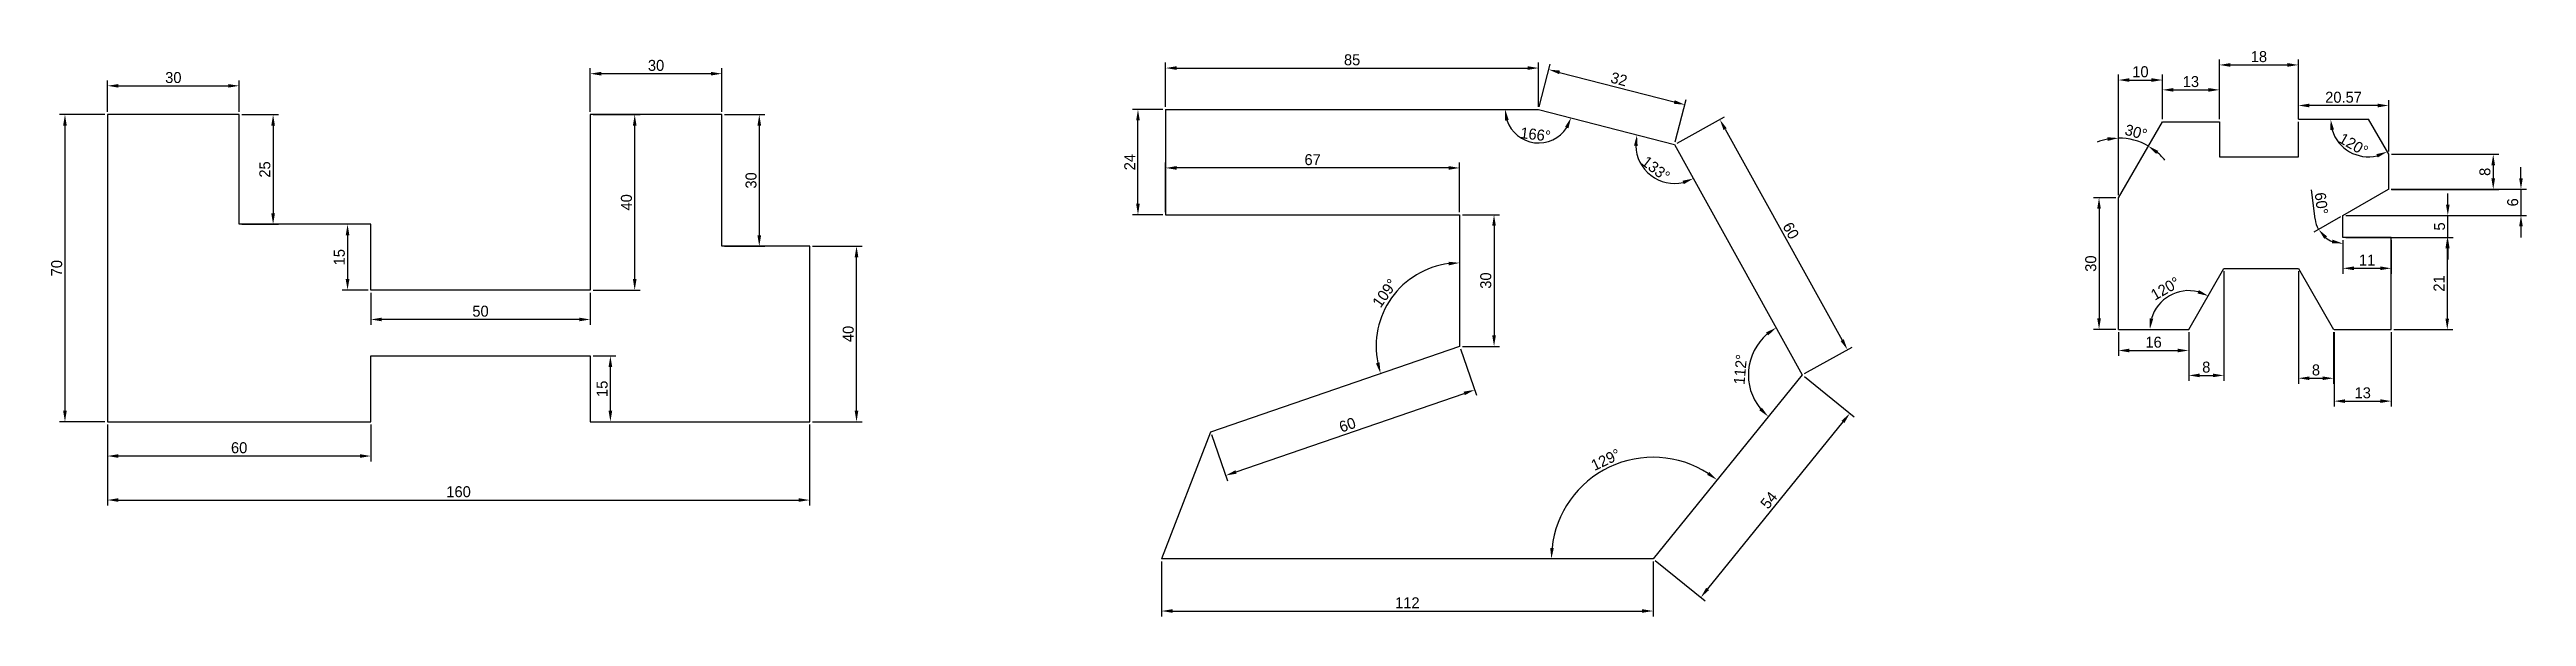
# Model space of a CAD drawing. Header units: millimetres. Extents: x -875 to -311, y 550 to 679.
import ezdxf

# ---------------------------------------------------------------- set-up
doc = ezdxf.new("R2010")
doc.units = ezdxf.units.MM
doc.dimstyles.new('ISO-25', dxfattribs={"dimtxt": 2.5, "dimasz": 2.5, "dimexe": 1.25, "dimexo": 0.625, "dimtad": 1, "dimdsep": 46, "dimtxsty": 'Standard', "dimcen": 2.5, "dimadec": 0, "dimazin": 0, "dimtfac": 1, "dimtmove": 0, "dimatfit": 3, "dimfxl": 1, "dimarcsym": 0})

# ---------------------------------------------------------------- blocks, each defined once
blk = doc.blocks.new('*D1')
at = {"color": 0, "lineweight": -2}
for p, q in [((-404.57, 645.11), (-409.62, 645.11)), ((-408.37, 642.61), (-408.37, 617.61)), ((-404.57, 615.11), (-409.62, 615.11))]:
    blk.add_line(p, q, dxfattribs=at)
at = {"color": 0}
for points in [[(-408.79, 642.61), (-407.96, 642.61), (-408.37, 645.11)], [(-408.79, 617.61), (-407.96, 617.61), (-408.37, 615.11)]]:
    blk.add_solid(points, dxfattribs=at)
at = {"layer": 'Defpoints', "color": 0}
for p in [(-403.94, 645.11), (-408.37, 615.11), (-403.94, 615.11)]:
    blk.add_point(p, dxfattribs=at)
at = {"color": 0, "insert": (-410.25, 630.11), "char_height": 2.5, "attachment_point": 5, "rotation": 90}
blk.add_mtext('30', dxfattribs=at)
blk = doc.blocks.new('*D2')
at = {"color": 0, "lineweight": -2}
for p, q in [((-403.94, 614.49), (-403.94, 609.05)), ((-401.44, 610.3), (-390.44, 610.3)), ((-387.94, 614.49), (-387.94, 609.05))]:
    blk.add_line(p, q, dxfattribs=at)
at = {"color": 0}
for points in [[(-401.44, 610.72), (-401.44, 609.88), (-403.94, 610.3)], [(-390.44, 610.72), (-390.44, 609.88), (-387.94, 610.3)]]:
    blk.add_solid(points, dxfattribs=at)
at = {"layer": 'Defpoints', "color": 0}
for p in [(-403.94, 615.11), (-387.94, 615.11), (-387.94, 610.3)]:
    blk.add_point(p, dxfattribs=at)
at = {"color": 0, "insert": (-395.94, 612.18), "char_height": 2.5, "attachment_point": 5}
blk.add_mtext('16', dxfattribs=at)
blk = doc.blocks.new('*D3')
at = {"color": 0, "lineweight": -2}
blk.add_arc((-387.94, 615.11), 8.84, 75.8279, 163.7498, dxfattribs=at)
at = {"color": 0}
for points in [[(-385.62, 624.08), (-385.94, 623.3), (-383.46, 622.74)], [(-396.02, 617.53), (-396.85, 617.65), (-396.79, 615.11)]]:
    blk.add_solid(points, dxfattribs=at)
at = {"layer": 'Defpoints', "color": 0}
for p in [(-379.84, 628.91), (-389.44, 623.83), (-403.94, 615.11), (-387.94, 615.11), (-387.94, 615.11)]:
    blk.add_point(p, dxfattribs=at)
at = {"color": 0, "insert": (-393.27, 624.42), "char_height": 2.5, "attachment_point": 5, "rotation": 29.7888}
blk.add_mtext('120°', dxfattribs=at)
blk = doc.blocks.new('*D4')
at = {"color": 0, "lineweight": -2}
for p, q in [((-341.17, 636.08), (-327.77, 636.08)), ((-329.02, 633.58), (-329.02, 617.58)), ((-341.17, 615.08), (-327.77, 615.08))]:
    blk.add_line(p, q, dxfattribs=at)
at = {"color": 0}
for points in [[(-329.44, 633.58), (-328.61, 633.58), (-329.02, 636.08)], [(-329.44, 617.58), (-328.61, 617.58), (-329.02, 615.08)]]:
    blk.add_solid(points, dxfattribs=at)
at = {"layer": 'Defpoints', "color": 0}
for p in [(-341.79, 636.08), (-341.79, 615.08), (-329.02, 615.08)]:
    blk.add_point(p, dxfattribs=at)
at = {"color": 0, "insert": (-330.9, 625.58), "char_height": 2.5, "attachment_point": 5, "rotation": 90}
blk.add_mtext('21', dxfattribs=at)
blk = doc.blocks.new('*D5')
at = {"color": 0, "lineweight": -2}
for p, q in [((-328.9, 643.58), (-328.9, 646.08)), ((-352.17, 641.08), (-327.65, 641.08)), ((-328.9, 636.08), (-328.9, 641.08)), ((-352.17, 636.08), (-327.65, 636.08)), ((-328.9, 633.58), (-328.9, 631.08))]:
    blk.add_line(p, q, dxfattribs=at)
at = {"color": 0}
for points in [[(-329.32, 643.58), (-328.49, 643.58), (-328.9, 641.08)], [(-329.32, 633.58), (-328.49, 633.58), (-328.9, 636.08)]]:
    blk.add_solid(points, dxfattribs=at)
at = {"layer": 'Defpoints', "color": 0}
for p in [(-352.79, 641.08), (-328.9, 641.08), (-352.79, 636.08)]:
    blk.add_point(p, dxfattribs=at)
at = {"color": 0, "insert": (-330.78, 638.58), "char_height": 2.5, "attachment_point": 5, "rotation": 90}
blk.add_mtext('5', dxfattribs=at)
blk = doc.blocks.new('*D6')
at = {"color": 0, "lineweight": -2}
for p, q in [((-341.75, 655.03), (-317.3, 655.03)), ((-318.55, 652.53), (-318.55, 649.53)), ((-341.75, 647.03), (-317.3, 647.03))]:
    blk.add_line(p, q, dxfattribs=at)
at = {"color": 0}
for points in [[(-318.97, 652.53), (-318.14, 652.53), (-318.55, 655.03)], [(-318.97, 649.53), (-318.14, 649.53), (-318.55, 647.03)]]:
    blk.add_solid(points, dxfattribs=at)
at = {"layer": 'Defpoints', "color": 0}
for p in [(-342.37, 655.03), (-342.37, 647.03), (-318.55, 647.03)]:
    blk.add_point(p, dxfattribs=at)
at = {"color": 0, "insert": (-320.43, 651.03), "char_height": 2.5, "attachment_point": 5, "rotation": 90}
blk.add_mtext('8', dxfattribs=at)
blk = doc.blocks.new('*D7')
at = {"color": 0, "lineweight": -2}
for p, q in [((-380.94, 663.06), (-380.94, 676.65)), ((-378.44, 675.4), (-365.44, 675.4)), ((-362.94, 663.06), (-362.94, 676.65))]:
    blk.add_line(p, q, dxfattribs=at)
at = {"color": 0}
for points in [[(-378.44, 675.82), (-378.44, 674.98), (-380.94, 675.4)], [(-365.44, 675.82), (-365.44, 674.98), (-362.94, 675.4)]]:
    blk.add_solid(points, dxfattribs=at)
at = {"layer": 'Defpoints', "color": 0}
for p in [(-362.94, 675.4), (-380.94, 662.44), (-362.94, 662.44)]:
    blk.add_point(p, dxfattribs=at)
at = {"color": 0, "insert": (-371.94, 677.28), "char_height": 2.5, "attachment_point": 5}
blk.add_mtext('18', dxfattribs=at)
blk = doc.blocks.new('*D8')
at = {"color": 0, "lineweight": -2}
for p, q in [((-393.94, 663.06), (-393.94, 670.97)), ((-391.44, 669.72), (-383.44, 669.72)), ((-380.94, 663.06), (-380.94, 670.97))]:
    blk.add_line(p, q, dxfattribs=at)
at = {"color": 0}
for points in [[(-391.44, 670.13), (-391.44, 669.3), (-393.94, 669.72)], [(-383.44, 670.13), (-383.44, 669.3), (-380.94, 669.72)]]:
    blk.add_solid(points, dxfattribs=at)
at = {"layer": 'Defpoints', "color": 0}
for p in [(-380.94, 669.72), (-393.94, 662.44), (-380.94, 662.44)]:
    blk.add_point(p, dxfattribs=at)
at = {"color": 0, "insert": (-387.44, 671.59), "char_height": 2.5, "attachment_point": 5}
blk.add_mtext('13', dxfattribs=at)
blk = doc.blocks.new('*D9')
at = {"color": 0, "lineweight": -2}
for p, q in [((-403.94, 645.74), (-403.94, 673.21)), ((-401.44, 671.96), (-396.44, 671.96)), ((-393.94, 663.06), (-393.94, 673.21))]:
    blk.add_line(p, q, dxfattribs=at)
at = {"color": 0}
for points in [[(-401.44, 672.38), (-401.44, 671.54), (-403.94, 671.96)], [(-396.44, 672.38), (-396.44, 671.54), (-393.94, 671.96)]]:
    blk.add_solid(points, dxfattribs=at)
at = {"layer": 'Defpoints', "color": 0}
for p in [(-393.94, 671.96), (-393.94, 662.44), (-403.94, 645.11)]:
    blk.add_point(p, dxfattribs=at)
at = {"color": 0, "insert": (-398.94, 673.84), "char_height": 2.5, "attachment_point": 5}
blk.add_mtext('10', dxfattribs=at)
blk = doc.blocks.new('*D10')
at = {"color": 0, "lineweight": -2}
blk.add_line((-403.94, 645.74), (-403.94, 659.98), dxfattribs=at)
for start, end in [(100.5385, 111.0771), (60, 90), (38.9229, 49.4615)]:
    blk.add_arc((-403.94, 645.11), 13.61, start, end, dxfattribs=at)
at = {"color": 0}
for points in [[(-406.47, 658.91), (-406.39, 658.08), (-403.94, 658.73)], [(-395.34, 655.12), (-394.86, 655.8), (-397.14, 656.9)]]:
    blk.add_solid(points, dxfattribs=at)
at = {"layer": 'Defpoints', "color": 0}
for p in [(-393.94, 662.44), (-399.29, 657.9), (-403.94, 645.11), (-403.94, 645.11), (-403.94, 615.11)]:
    blk.add_point(p, dxfattribs=at)
at = {"color": 0, "insert": (-399.94, 660.07), "char_height": 2.5, "attachment_point": 5, "rotation": 345}
blk.add_mtext('30°', dxfattribs=at)
blk = doc.blocks.new('*D11')
at = {"color": 0, "lineweight": -2}
for p, q in [((-359.15, 640.28), (-359.99, 646.89)), ((-353.34, 640.77), (-359.44, 637.28)), ((-352.79, 635.46), (-352.79, 633.42))]:
    blk.add_line(p, q, dxfattribs=at)
for start, end in [(187.2365, 209.734), (232.2316, 247.5025)]:
    blk.add_arc((-352.79, 641.08), 6.41, start, end, dxfattribs=at)
at = {"color": 0}
for points in [[(-357.03, 635.74), (-356.4, 636.29), (-358.36, 637.9)], [(-355.17, 635.57), (-355.33, 634.75), (-352.79, 634.67)]]:
    blk.add_solid(points, dxfattribs=at)
at = {"layer": 'Defpoints', "color": 0}
for p in [(-342.37, 647.03), (-352.79, 641.08), (-352.79, 641.08), (-355, 635.06), (-352.79, 636.08)]:
    blk.add_point(p, dxfattribs=at)
at = {"color": 0, "insert": (-357.71, 643.82), "char_height": 2.5, "attachment_point": 5, "rotation": 277.2365}
blk.add_mtext('60°', dxfattribs=at)
blk = doc.blocks.new('*D12')
at = {"color": 0, "lineweight": -2}
for p, q in [((-352.79, 635.46), (-352.79, 627.79)), ((-341.79, 635.46), (-341.79, 627.79)), ((-350.29, 629.04), (-344.29, 629.04))]:
    blk.add_line(p, q, dxfattribs=at)
at = {"color": 0}
for points in [[(-350.29, 629.46), (-350.29, 628.62), (-352.79, 629.04)], [(-344.29, 629.46), (-344.29, 628.62), (-341.79, 629.04)]]:
    blk.add_solid(points, dxfattribs=at)
at = {"layer": 'Defpoints', "color": 0}
for p in [(-352.79, 636.08), (-341.79, 636.08), (-341.79, 629.04)]:
    blk.add_point(p, dxfattribs=at)
at = {"color": 0, "insert": (-347.29, 630.92), "char_height": 2.5, "attachment_point": 5}
blk.add_mtext('11', dxfattribs=at)
blk = doc.blocks.new('*D13')
at = {"color": 0, "lineweight": -2}
for p, q in [((-379.94, 628.35), (-379.94, 603.37)), ((-387.94, 614.49), (-387.94, 603.37)), ((-385.44, 604.62), (-382.44, 604.62))]:
    blk.add_line(p, q, dxfattribs=at)
at = {"color": 0}
for points in [[(-385.44, 605.04), (-385.44, 604.21), (-387.94, 604.62)], [(-382.44, 605.04), (-382.44, 604.21), (-379.94, 604.62)]]:
    blk.add_solid(points, dxfattribs=at)
at = {"layer": 'Defpoints', "color": 0}
for p in [(-379.94, 628.97), (-387.94, 615.11), (-379.94, 604.62)]:
    blk.add_point(p, dxfattribs=at)
at = {"color": 0, "insert": (-383.94, 606.5), "char_height": 2.5, "attachment_point": 5}
blk.add_mtext('8', dxfattribs=at)
blk = doc.blocks.new('*D14')
at = {"color": 0, "lineweight": -2}
for p, q in [((-362.94, 628.35), (-362.94, 602.73)), ((-354.94, 614.49), (-354.94, 602.73)), ((-360.44, 603.98), (-357.44, 603.98))]:
    blk.add_line(p, q, dxfattribs=at)
at = {"color": 0}
for points in [[(-360.44, 604.39), (-360.44, 603.56), (-362.94, 603.98)], [(-357.44, 604.39), (-357.44, 603.56), (-354.94, 603.98)]]:
    blk.add_solid(points, dxfattribs=at)
at = {"layer": 'Defpoints', "color": 0}
for p in [(-362.94, 628.97), (-354.94, 615.11), (-354.94, 603.98)]:
    blk.add_point(p, dxfattribs=at)
at = {"color": 0, "insert": (-358.94, 605.85), "char_height": 2.5, "attachment_point": 5}
blk.add_mtext('8', dxfattribs=at)
blk = doc.blocks.new('*D15')
at = {"color": 0, "lineweight": -2}
for p, q in [((-354.79, 614.46), (-354.79, 597.51)), ((-341.79, 614.46), (-341.79, 597.51)), ((-352.29, 598.76), (-344.29, 598.76))]:
    blk.add_line(p, q, dxfattribs=at)
at = {"color": 0}
for points in [[(-352.29, 599.18), (-352.29, 598.34), (-354.79, 598.76)], [(-344.29, 599.18), (-344.29, 598.34), (-341.79, 598.76)]]:
    blk.add_solid(points, dxfattribs=at)
at = {"layer": 'Defpoints', "color": 0}
for p in [(-354.79, 615.08), (-341.79, 615.08), (-341.79, 598.76)]:
    blk.add_point(p, dxfattribs=at)
at = {"color": 0, "insert": (-348.29, 600.63), "char_height": 2.5, "attachment_point": 5}
blk.add_mtext('13', dxfattribs=at)
blk = doc.blocks.new('*D16')
at = {"color": 0, "lineweight": -2}
for p, q in [((-312.23, 649.58), (-312.23, 652.08)), ((-341.78, 647.08), (-310.98, 647.08)), ((-312.23, 647.08), (-312.23, 641.08)), ((-352.17, 641.08), (-310.98, 641.08)), ((-312.23, 638.58), (-312.23, 636.08))]:
    blk.add_line(p, q, dxfattribs=at)
at = {"color": 0}
for points in [[(-312.64, 649.58), (-311.81, 649.58), (-312.23, 647.08)], [(-312.64, 638.58), (-311.81, 638.58), (-312.23, 641.08)]]:
    blk.add_solid(points, dxfattribs=at)
at = {"layer": 'Defpoints', "color": 0}
for p in [(-342.4, 647.08), (-352.79, 641.08), (-312.23, 641.08)]:
    blk.add_point(p, dxfattribs=at)
at = {"color": 0, "insert": (-314.1, 644.08), "char_height": 2.5, "attachment_point": 5, "rotation": 90}
blk.add_mtext('6', dxfattribs=at)
blk = doc.blocks.new('*D17')
at = {"color": 0, "lineweight": -2}
for p, q in [((-362.94, 663.69), (-362.94, 667.4)), ((-344.87, 666.15), (-360.44, 666.15)), ((-342.37, 655.66), (-342.37, 667.4))]:
    blk.add_line(p, q, dxfattribs=at)
at = {"color": 0}
for points in [[(-360.44, 666.57), (-360.44, 665.73), (-362.94, 666.15)], [(-344.87, 666.57), (-344.87, 665.73), (-342.37, 666.15)]]:
    blk.add_solid(points, dxfattribs=at)
at = {"layer": 'Defpoints', "color": 0}
for p in [(-362.94, 666.15), (-362.94, 663.06), (-342.37, 655.03)]:
    blk.add_point(p, dxfattribs=at)
at = {"color": 0, "insert": (-352.66, 668.02), "char_height": 2.5, "attachment_point": 5}
blk.add_mtext('20.57', dxfattribs=at)
blk = doc.blocks.new('*D18')
at = {"color": 0, "lineweight": -2}
blk.add_arc((-347.01, 663.06), 8.6, 196.7091, 283.2909, dxfattribs=at)
at = {"color": 0}
for points in [[(-355.66, 660.53), (-354.84, 660.65), (-355.61, 663.06)], [(-345.18, 655.07), (-344.88, 654.3), (-342.71, 655.61)]]:
    blk.add_solid(points, dxfattribs=at)
at = {"layer": 'Defpoints', "color": 0}
for p in [(-362.94, 663.06), (-347.01, 663.06), (-347.01, 663.06), (-353.6, 657.53), (-342.37, 655.03)]:
    blk.add_point(p, dxfattribs=at)
at = {"color": 0, "insert": (-350.37, 657.23), "char_height": 2.5, "attachment_point": 5, "rotation": 330}
blk.add_mtext('120°', dxfattribs=at)
blk = doc.blocks.new('*D19')
at = {"color": 0, "lineweight": -2}
for p, q in [((-621.07, 665.87), (-621.07, 675.94)), ((-618.57, 674.69), (-538.57, 674.69)), ((-536.07, 665.87), (-536.07, 675.94))]:
    blk.add_line(p, q, dxfattribs=at)
at = {"color": 0}
for points in [[(-618.57, 675.11), (-618.57, 674.27), (-621.07, 674.69)], [(-538.57, 675.11), (-538.57, 674.27), (-536.07, 674.69)]]:
    blk.add_solid(points, dxfattribs=at)
at = {"layer": 'Defpoints', "color": 0}
for p in [(-536.07, 674.69), (-621.07, 665.24), (-536.07, 665.24)]:
    blk.add_point(p, dxfattribs=at)
at = {"color": 0, "insert": (-578.57, 676.56), "char_height": 2.5, "attachment_point": 5}
blk.add_mtext('85', dxfattribs=at)
blk = doc.blocks.new('*D20')
at = {"color": 0, "lineweight": -2}
for p, q in [((-621.7, 665.24), (-628.62, 665.24)), ((-627.37, 643.74), (-627.37, 662.74)), ((-621.7, 641.24), (-628.62, 641.24))]:
    blk.add_line(p, q, dxfattribs=at)
at = {"color": 0}
for points in [[(-627.79, 662.74), (-626.96, 662.74), (-627.37, 665.24)], [(-627.79, 643.74), (-626.96, 643.74), (-627.37, 641.24)]]:
    blk.add_solid(points, dxfattribs=at)
at = {"layer": 'Defpoints', "color": 0}
for p in [(-627.37, 665.24), (-621.07, 665.24), (-621.07, 641.24)]:
    blk.add_point(p, dxfattribs=at)
at = {"color": 0, "insert": (-629.25, 653.24), "char_height": 2.5, "attachment_point": 5, "rotation": 90}
blk.add_mtext('24', dxfattribs=at)
blk = doc.blocks.new('*D21')
at = {"color": 0, "lineweight": -2}
for p, q in [((-621.07, 641.87), (-621.07, 653.17)), ((-556.57, 651.92), (-618.57, 651.92)), ((-554.07, 641.87), (-554.07, 653.17))]:
    blk.add_line(p, q, dxfattribs=at)
at = {"color": 0}
for points in [[(-618.57, 652.34), (-618.57, 651.5), (-621.07, 651.92)], [(-556.57, 652.34), (-556.57, 651.5), (-554.07, 651.92)]]:
    blk.add_solid(points, dxfattribs=at)
at = {"layer": 'Defpoints', "color": 0}
for p in [(-621.07, 651.92), (-621.07, 641.24), (-554.07, 641.24)]:
    blk.add_point(p, dxfattribs=at)
at = {"color": 0, "insert": (-587.57, 653.79), "char_height": 2.5, "attachment_point": 5}
blk.add_mtext('67', dxfattribs=at)
blk = doc.blocks.new('*D22')
at = {"color": 0, "lineweight": -2}
for p, q in [((-553.45, 641.24), (-544.98, 641.24)), ((-546.23, 638.74), (-546.23, 613.74)), ((-553.45, 611.24), (-544.98, 611.24))]:
    blk.add_line(p, q, dxfattribs=at)
at = {"color": 0}
for points in [[(-546.65, 638.74), (-545.82, 638.74), (-546.23, 641.24)], [(-546.65, 613.74), (-545.82, 613.74), (-546.23, 611.24)]]:
    blk.add_solid(points, dxfattribs=at)
at = {"layer": 'Defpoints', "color": 0}
for p in [(-554.07, 641.24), (-554.07, 611.24), (-546.23, 611.24)]:
    blk.add_point(p, dxfattribs=at)
at = {"color": 0, "insert": (-548.11, 626.24), "char_height": 2.5, "attachment_point": 5, "rotation": 90}
blk.add_mtext('30', dxfattribs=at)
blk = doc.blocks.new('*D23')
at = {"color": 0, "lineweight": -2}
blk.add_arc((-536.07, 665.24), 7.62, 198.8738, 327.1262, dxfattribs=at)
at = {"color": 0}
for points in [[(-543.7, 662.71), (-542.88, 662.84), (-543.7, 665.24)], [(-530.05, 661.27), (-529.29, 660.94), (-528.68, 663.4)]]:
    blk.add_solid(points, dxfattribs=at)
at = {"layer": 'Defpoints', "color": 0}
for p in [(-621.07, 665.24), (-536.07, 665.24), (-536.07, 665.24), (-540.41, 658.97), (-505.02, 657.5)]:
    blk.add_point(p, dxfattribs=at)
at = {"color": 0, "insert": (-536.77, 659.54), "char_height": 2.5, "attachment_point": 5, "rotation": 353}
blk.add_mtext('166°', dxfattribs=at)
blk = doc.blocks.new('*D24')
at = {"color": 0, "lineweight": -2}
for p, q in [((-535.92, 665.85), (-533.41, 675.54)), ((-531.3, 673.71), (-505.16, 666.96)), ((-504.93, 657.84), (-502.43, 667.54))]:
    blk.add_line(p, q, dxfattribs=at)
at = {"color": 0}
for points in [[(-531.2, 674.11), (-531.41, 673.31), (-533.73, 674.33)], [(-505.06, 667.36), (-505.27, 666.55), (-502.74, 666.33)]]:
    blk.add_solid(points, dxfattribs=at)
at = {"layer": 'Defpoints', "color": 0}
for p in [(-502.74, 666.33), (-536.07, 665.24), (-505.09, 657.24)]:
    blk.add_point(p, dxfattribs=at)
at = {"color": 0, "insert": (-517.76, 672.15), "char_height": 2.5, "attachment_point": 5, "rotation": 345.5152}
blk.add_mtext('32', dxfattribs=at)
blk = doc.blocks.new('*D25')
at = {"color": 0, "lineweight": -2}
blk.add_arc((-505.09, 657.24), 8.85, 181.7598, 282.7554, dxfattribs=at)
at = {"color": 0}
for points in [[(-514.35, 657.01), (-513.52, 656.92), (-513.66, 659.45)], [(-503.29, 649), (-502.99, 648.22), (-500.8, 649.5)]]:
    blk.add_solid(points, dxfattribs=at)
at = {"layer": 'Defpoints', "color": 0}
for p in [(-536.07, 665.24), (-505.09, 657.24), (-505.09, 657.24), (-512.75, 652.81), (-476, 604.76)]:
    blk.add_point(p, dxfattribs=at)
at = {"color": 0, "insert": (-509.36, 651.72), "char_height": 2.5, "attachment_point": 5, "rotation": 322.2576}
blk.add_mtext('133°', dxfattribs=at)
blk = doc.blocks.new('*D26')
at = {"color": 0, "lineweight": -2}
blk.add_arc((-476, 604.76), 12.28, 130.6834, 219.3166, dxfattribs=at)
at = {"color": 0}
for points in [[(-484.25, 614.42), (-483.77, 613.73), (-481.96, 615.5)], [(-485.21, 597.28), (-485.8, 596.68), (-483.73, 595.22)]]:
    blk.add_solid(points, dxfattribs=at)
at = {"layer": 'Defpoints', "color": 0}
for p in [(-505.09, 657.24), (-487.25, 609.69), (-476, 604.76), (-476, 604.76), (-509.99, 562.8)]:
    blk.add_point(p, dxfattribs=at)
at = {"color": 0, "insert": (-490.11, 605.99), "char_height": 2.5, "attachment_point": 5, "rotation": 85}
blk.add_mtext('112°', dxfattribs=at)
blk = doc.blocks.new('*D27')
at = {"color": 0, "lineweight": -2}
blk.add_arc((-554.07, 611.24), 19.04, 97.5285, 191.4715, dxfattribs=at)
at = {"color": 0}
for points in [[(-556.6, 630.53), (-556.54, 629.7), (-554.07, 630.28)], [(-572.33, 607.57), (-573.14, 607.35), (-572.08, 605.04)]]:
    blk.add_solid(points, dxfattribs=at)
at = {"layer": 'Defpoints', "color": 0}
for p in [(-554.07, 641.24), (-565.36, 626.58), (-554.07, 611.24), (-554.07, 611.24), (-610.81, 591.71)]:
    blk.add_point(p, dxfattribs=at)
at = {"color": 0, "insert": (-571.1, 623.39), "char_height": 2.5, "attachment_point": 5, "rotation": 54.5}
blk.add_mtext('109°', dxfattribs=at)
blk = doc.blocks.new('*D28')
at = {"color": 0, "lineweight": -2}
blk.add_arc((-509.99, 562.8), 23.17, 57.1848, 173.8152, dxfattribs=at)
at = {"color": 0}
for points in [[(-497.18, 582.61), (-497.67, 581.93), (-495.4, 580.8)], [(-532.61, 565.27), (-533.44, 565.31), (-533.16, 562.8)]]:
    blk.add_solid(points, dxfattribs=at)
at = {"layer": 'Defpoints', "color": 0}
for p in [(-476, 604.76), (-511.6, 585.91), (-621.99, 562.8), (-509.99, 562.8), (-509.99, 562.8)]:
    blk.add_point(p, dxfattribs=at)
at = {"color": 0, "insert": (-520.77, 585.4), "char_height": 2.5, "attachment_point": 5, "rotation": 25.5}
blk.add_mtext('129°', dxfattribs=at)
blk = doc.blocks.new('*D29')
at = {"color": 0, "lineweight": -2}
for p, q in [((-621.99, 562.17), (-621.99, 549.66)), ((-509.99, 562.17), (-509.99, 549.66)), ((-619.49, 550.91), (-512.49, 550.91))]:
    blk.add_line(p, q, dxfattribs=at)
at = {"color": 0}
for points in [[(-619.49, 551.33), (-619.49, 550.5), (-621.99, 550.91)], [(-512.49, 551.33), (-512.49, 550.5), (-509.99, 550.91)]]:
    blk.add_solid(points, dxfattribs=at)
at = {"layer": 'Defpoints', "color": 0}
for p in [(-621.99, 562.8), (-509.99, 562.8), (-509.99, 550.91)]:
    blk.add_point(p, dxfattribs=at)
at = {"color": 0, "insert": (-565.99, 552.79), "char_height": 2.5, "attachment_point": 5}
blk.add_mtext('112', dxfattribs=at)
blk = doc.blocks.new('*D30')
at = {"color": 0, "lineweight": -2}
for p, q in [((-553.87, 610.65), (-550.25, 600.15)), ((-605.03, 582.61), (-553.03, 600.52)), ((-610.6, 591.12), (-606.99, 580.61))]:
    blk.add_line(p, q, dxfattribs=at)
at = {"color": 0}
for points in [[(-553.16, 600.91), (-552.89, 600.12), (-550.66, 601.33)], [(-605.16, 583), (-604.89, 582.22), (-607.39, 581.8)]]:
    blk.add_solid(points, dxfattribs=at)
at = {"layer": 'Defpoints', "color": 0}
for p in [(-554.07, 611.24), (-550.66, 601.33), (-610.81, 591.71)]:
    blk.add_point(p, dxfattribs=at)
at = {"color": 0, "insert": (-579.64, 593.34), "char_height": 2.5, "attachment_point": 5, "rotation": 19}
blk.add_mtext('60', dxfattribs=at)
blk = doc.blocks.new('*D31')
at = {"color": 0, "lineweight": -2}
for p, q in [((-504.54, 657.54), (-493.69, 663.56)), ((-493.57, 660.77), (-466.91, 612.66)), ((-475.46, 605.06), (-464.6, 611.08))]:
    blk.add_line(p, q, dxfattribs=at)
at = {"color": 0}
for points in [[(-493.21, 660.97), (-493.94, 660.56), (-494.78, 662.95)], [(-466.54, 612.86), (-467.27, 612.46), (-465.69, 610.48)]]:
    blk.add_solid(points, dxfattribs=at)
at = {"layer": 'Defpoints', "color": 0}
for p in [(-505.09, 657.24), (-465.69, 610.48), (-476, 604.76)]:
    blk.add_point(p, dxfattribs=at)
at = {"color": 0, "insert": (-478.6, 637.62), "char_height": 2.5, "attachment_point": 5, "rotation": 299}
blk.add_mtext('60', dxfattribs=at)
blk = doc.blocks.new('*D32')
at = {"color": 0, "lineweight": -2}
for p, q in [((-475.52, 604.37), (-464.18, 595.19)), ((-466.72, 594.03), (-497.56, 555.95)), ((-509.5, 562.4), (-498.16, 553.22))]:
    blk.add_line(p, q, dxfattribs=at)
at = {"color": 0}
for points in [[(-467.05, 594.29), (-466.4, 593.77), (-465.15, 595.97)], [(-497.88, 556.21), (-497.24, 555.69), (-499.13, 554.01)]]:
    blk.add_solid(points, dxfattribs=at)
at = {"layer": 'Defpoints', "color": 0}
for p in [(-476, 604.76), (-509.99, 562.8), (-499.13, 554.01)]:
    blk.add_point(p, dxfattribs=at)
at = {"color": 0, "insert": (-483.6, 576.17), "char_height": 2.5, "attachment_point": 5, "rotation": 51}
blk.add_mtext('54', dxfattribs=at)
blk = doc.blocks.new('*D33')
at = {"color": 0, "lineweight": -2}
for p, q in [((-831.55, 664.07), (-823.19, 664.07)), ((-824.44, 661.57), (-824.44, 641.57)), ((-831.55, 639.07), (-823.19, 639.07))]:
    blk.add_line(p, q, dxfattribs=at)
at = {"color": 0}
for points in [[(-824.86, 661.57), (-824.03, 661.57), (-824.44, 664.07)], [(-824.86, 641.57), (-824.03, 641.57), (-824.44, 639.07)]]:
    blk.add_solid(points, dxfattribs=at)
at = {"layer": 'Defpoints', "color": 0}
for p in [(-832.18, 664.07), (-832.18, 639.07), (-824.44, 639.07)]:
    blk.add_point(p, dxfattribs=at)
at = {"color": 0, "insert": (-826.32, 651.57), "char_height": 2.5, "attachment_point": 5, "rotation": 90}
blk.add_mtext('25', dxfattribs=at)
blk = doc.blocks.new('*D34')
at = {"color": 0, "lineweight": -2}
for p, q in [((-862.18, 664.69), (-862.18, 671.89)), ((-832.18, 664.69), (-832.18, 671.89)), ((-859.68, 670.64), (-834.68, 670.64))]:
    blk.add_line(p, q, dxfattribs=at)
at = {"color": 0}
for points in [[(-859.68, 671.05), (-859.68, 670.22), (-862.18, 670.64)], [(-834.68, 671.05), (-834.68, 670.22), (-832.18, 670.64)]]:
    blk.add_solid(points, dxfattribs=at)
at = {"layer": 'Defpoints', "color": 0}
for p in [(-832.18, 670.64), (-862.18, 664.07), (-832.18, 664.07)]:
    blk.add_point(p, dxfattribs=at)
at = {"color": 0, "insert": (-847.18, 672.51), "char_height": 2.5, "attachment_point": 5}
blk.add_mtext('30', dxfattribs=at)
blk = doc.blocks.new('*D35')
at = {"color": 0, "lineweight": -2}
for p, q in [((-862.8, 664.07), (-873.12, 664.07)), ((-871.87, 661.57), (-871.87, 596.57)), ((-862.8, 594.07), (-873.12, 594.07))]:
    blk.add_line(p, q, dxfattribs=at)
at = {"color": 0}
for points in [[(-872.29, 661.57), (-871.46, 661.57), (-871.87, 664.07)], [(-872.29, 596.57), (-871.46, 596.57), (-871.87, 594.07)]]:
    blk.add_solid(points, dxfattribs=at)
at = {"layer": 'Defpoints', "color": 0}
for p in [(-862.18, 664.07), (-871.87, 594.07), (-862.18, 594.07)]:
    blk.add_point(p, dxfattribs=at)
at = {"color": 0, "insert": (-873.75, 629.07), "char_height": 2.5, "attachment_point": 5, "rotation": 90}
blk.add_mtext('70', dxfattribs=at)
blk = doc.blocks.new('*D36')
at = {"color": 0, "lineweight": -2}
for p, q in [((-862.18, 593.44), (-862.18, 584.99)), ((-802.18, 593.44), (-802.18, 584.99)), ((-804.68, 586.24), (-859.68, 586.24))]:
    blk.add_line(p, q, dxfattribs=at)
at = {"color": 0}
for points in [[(-859.68, 586.66), (-859.68, 585.83), (-862.18, 586.24)], [(-804.68, 586.66), (-804.68, 585.83), (-802.18, 586.24)]]:
    blk.add_solid(points, dxfattribs=at)
at = {"layer": 'Defpoints', "color": 0}
for p in [(-862.18, 594.07), (-802.18, 594.07), (-862.18, 586.24)]:
    blk.add_point(p, dxfattribs=at)
at = {"color": 0, "insert": (-832.18, 588.12), "char_height": 2.5, "attachment_point": 5}
blk.add_mtext('60', dxfattribs=at)
blk = doc.blocks.new('*D37')
at = {"color": 0, "lineweight": -2}
for p, q in [((-751.55, 609.07), (-746.34, 609.07)), ((-747.59, 596.57), (-747.59, 606.57)), ((-751.55, 594.07), (-746.34, 594.07))]:
    blk.add_line(p, q, dxfattribs=at)
at = {"color": 0}
for points in [[(-748, 606.57), (-747.17, 606.57), (-747.59, 609.07)], [(-748, 596.57), (-747.17, 596.57), (-747.59, 594.07)]]:
    blk.add_solid(points, dxfattribs=at)
at = {"layer": 'Defpoints', "color": 0}
for p in [(-752.18, 609.07), (-747.59, 609.07), (-752.18, 594.07)]:
    blk.add_point(p, dxfattribs=at)
at = {"color": 0, "insert": (-749.46, 601.57), "char_height": 2.5, "attachment_point": 5, "rotation": 90}
blk.add_mtext('15', dxfattribs=at)
blk = doc.blocks.new('*D38')
at = {"color": 0, "lineweight": -2}
for p, q in [((-802.8, 639.07), (-808.73, 639.07)), ((-807.48, 636.57), (-807.48, 626.57)), ((-802.8, 624.07), (-808.73, 624.07))]:
    blk.add_line(p, q, dxfattribs=at)
at = {"color": 0}
for points in [[(-807.9, 636.57), (-807.06, 636.57), (-807.48, 639.07)], [(-807.9, 626.57), (-807.06, 626.57), (-807.48, 624.07)]]:
    blk.add_solid(points, dxfattribs=at)
at = {"layer": 'Defpoints', "color": 0}
for p in [(-802.18, 639.07), (-807.48, 624.07), (-802.18, 624.07)]:
    blk.add_point(p, dxfattribs=at)
at = {"color": 0, "insert": (-809.35, 631.57), "char_height": 2.5, "attachment_point": 5, "rotation": 90}
blk.add_mtext('15', dxfattribs=at)
blk = doc.blocks.new('*D39')
at = {"color": 0, "lineweight": -2}
for p, q in [((-751.55, 664.07), (-740.8, 664.07)), ((-742.05, 626.57), (-742.05, 661.57)), ((-751.55, 624.07), (-740.8, 624.07))]:
    blk.add_line(p, q, dxfattribs=at)
at = {"color": 0}
for points in [[(-742.46, 661.57), (-741.63, 661.57), (-742.05, 664.07)], [(-742.46, 626.57), (-741.63, 626.57), (-742.05, 624.07)]]:
    blk.add_solid(points, dxfattribs=at)
at = {"layer": 'Defpoints', "color": 0}
for p in [(-752.18, 664.07), (-742.05, 664.07), (-752.18, 624.07)]:
    blk.add_point(p, dxfattribs=at)
at = {"color": 0, "insert": (-743.92, 644.07), "char_height": 2.5, "attachment_point": 5, "rotation": 90}
blk.add_mtext('40', dxfattribs=at)
blk = doc.blocks.new('*D40')
at = {"color": 0, "lineweight": -2}
for p, q in [((-752.18, 664.69), (-752.18, 674.65)), ((-724.68, 673.4), (-749.68, 673.4)), ((-722.18, 664.69), (-722.18, 674.65))]:
    blk.add_line(p, q, dxfattribs=at)
at = {"color": 0}
for points in [[(-749.68, 673.82), (-749.68, 672.99), (-752.18, 673.4)], [(-724.68, 673.82), (-724.68, 672.99), (-722.18, 673.4)]]:
    blk.add_solid(points, dxfattribs=at)
at = {"layer": 'Defpoints', "color": 0}
for p in [(-752.18, 673.4), (-752.18, 664.07), (-722.18, 664.07)]:
    blk.add_point(p, dxfattribs=at)
at = {"color": 0, "insert": (-737.18, 675.28), "char_height": 2.5, "attachment_point": 5}
blk.add_mtext('30', dxfattribs=at)
blk = doc.blocks.new('*D41')
at = {"color": 0, "lineweight": -2}
for p, q in [((-721.55, 664.07), (-712.41, 664.07)), ((-713.66, 661.57), (-713.66, 636.57)), ((-721.55, 634.07), (-712.41, 634.07))]:
    blk.add_line(p, q, dxfattribs=at)
at = {"color": 0}
for points in [[(-714.08, 661.57), (-713.24, 661.57), (-713.66, 664.07)], [(-714.08, 636.57), (-713.24, 636.57), (-713.66, 634.07)]]:
    blk.add_solid(points, dxfattribs=at)
at = {"layer": 'Defpoints', "color": 0}
for p in [(-722.18, 664.07), (-722.18, 634.07), (-713.66, 634.07)]:
    blk.add_point(p, dxfattribs=at)
at = {"color": 0, "insert": (-715.53, 649.07), "char_height": 2.5, "attachment_point": 5, "rotation": 90}
blk.add_mtext('30', dxfattribs=at)
blk = doc.blocks.new('*D42')
at = {"color": 0, "lineweight": -2}
for p, q in [((-701.55, 634.07), (-690.25, 634.07)), ((-691.5, 596.57), (-691.5, 631.57)), ((-701.55, 594.07), (-690.25, 594.07))]:
    blk.add_line(p, q, dxfattribs=at)
at = {"color": 0}
for points in [[(-691.92, 631.57), (-691.09, 631.57), (-691.5, 634.07)], [(-691.92, 596.57), (-691.09, 596.57), (-691.5, 594.07)]]:
    blk.add_solid(points, dxfattribs=at)
at = {"layer": 'Defpoints', "color": 0}
for p in [(-702.18, 634.07), (-691.5, 634.07), (-702.18, 594.07)]:
    blk.add_point(p, dxfattribs=at)
at = {"color": 0, "insert": (-693.38, 614.07), "char_height": 2.5, "attachment_point": 5, "rotation": 90}
blk.add_mtext('40', dxfattribs=at)
blk = doc.blocks.new('*D43')
at = {"color": 0, "lineweight": -2}
for p, q in [((-802.18, 623.44), (-802.18, 616.12)), ((-752.18, 623.44), (-752.18, 616.12)), ((-754.68, 617.37), (-799.68, 617.37))]:
    blk.add_line(p, q, dxfattribs=at)
at = {"color": 0}
for points in [[(-799.68, 617.79), (-799.68, 616.96), (-802.18, 617.37)], [(-754.68, 617.79), (-754.68, 616.96), (-752.18, 617.37)]]:
    blk.add_solid(points, dxfattribs=at)
at = {"layer": 'Defpoints', "color": 0}
for p in [(-802.18, 624.07), (-752.18, 624.07), (-802.18, 617.37)]:
    blk.add_point(p, dxfattribs=at)
at = {"color": 0, "insert": (-777.18, 619.25), "char_height": 2.5, "attachment_point": 5}
blk.add_mtext('50', dxfattribs=at)
blk = doc.blocks.new('*D44')
at = {"color": 0, "lineweight": -2}
for p, q in [((-862.18, 593.44), (-862.18, 574.96)), ((-702.18, 593.44), (-702.18, 574.96)), ((-859.68, 576.21), (-704.68, 576.21))]:
    blk.add_line(p, q, dxfattribs=at)
at = {"color": 0}
for points in [[(-859.68, 576.63), (-859.68, 575.8), (-862.18, 576.21)], [(-704.68, 576.63), (-704.68, 575.8), (-702.18, 576.21)]]:
    blk.add_solid(points, dxfattribs=at)
at = {"layer": 'Defpoints', "color": 0}
for p in [(-862.18, 594.07), (-702.18, 594.07), (-702.18, 576.21)]:
    blk.add_point(p, dxfattribs=at)
at = {"color": 0, "insert": (-782.18, 578.09), "char_height": 2.5, "attachment_point": 5}
blk.add_mtext('160', dxfattribs=at)

msp = doc.modelspace()

# ---------------------------------------------------------------- linework, layer by layer
for p, q in [((-862.179, 664.066), (-862.179, 594.066)), ((-832.179, 664.066), (-862.179, 664.066)), ((-832.179, 639.066), (-832.179, 664.066)), ((-722.179, 664.066), (-752.179, 664.066)), ((-752.179, 664.066), (-752.179, 624.066)), ((-722.179, 634.066), (-722.179, 664.066)), ((-403.943, 645.115), (-393.943, 662.435)), ((-393.943, 662.435), (-380.943, 662.435)), ((-380.943, 662.435), (-380.943, 654.435)), ((-362.943, 663.06), (-347.008, 663.06)), ((-362.943, 654.435), (-362.943, 662.435)), ((-342.375, 655.034), (-347.008, 663.06)), ((-342.375, 647.034), (-342.375, 655.034)), ((-380.943, 654.435), (-362.943, 654.435)), ((-403.943, 615.115), (-403.943, 645.115)), ((-352.795, 641.082), (-342.402, 647.082)), ((-802.179, 639.066), (-832.179, 639.066)), ((-352.795, 636.082), (-352.795, 641.082)), ((-702.179, 634.066), (-722.179, 634.066)), ((-702.179, 594.066), (-702.179, 634.066)), ((-341.795, 636.082), (-352.795, 636.082)), ((-341.795, 615.082), (-341.795, 636.082)), ((-387.943, 615.115), (-379.943, 628.971)), ((-379.943, 628.971), (-362.943, 628.971)), ((-362.943, 628.971), (-354.943, 615.115)), ((-752.179, 624.066), (-802.179, 624.066)), ((-403.943, 615.115), (-387.943, 615.115)), ((-354.795, 615.082), (-341.795, 615.082)), ((-802.179, 609.066), (-752.179, 609.066)), ((-752.179, 609.066), (-752.179, 594.066)), ((-862.179, 594.066), (-802.179, 594.066)), ((-752.179, 594.066), (-702.179, 594.066))]:
    msp.add_line(p, q)
at = {"color": 0}
for p, q in [((-621.074, 665.242), (-621.074, 641.242)), ((-621.074, 665.242), (-536.074, 665.242)), ((-802.179, 624.066), (-802.179, 639.066)), ((-621.074, 641.242), (-554.074, 641.242)), ((-554.074, 641.242), (-554.074, 611.242)), ((-554.074, 611.242), (-610.805, 591.708)), ((-509.986, 562.795), (-621.986, 562.795))]:
    msp.add_line(p, q, dxfattribs=at)
at = {"color": 4}
msp.add_line((-536.074, 665.242), (-505.091, 657.238), dxfattribs=at)
at = {"color": 6}
for p, q in [((-505.091, 657.238), (-476.003, 604.761)), ((-610.805, 591.708), (-621.986, 562.795))]:
    msp.add_line(p, q, dxfattribs=at)
at = {"color": 1}
msp.add_line((-802.179, 594.066), (-802.179, 609.066), dxfattribs=at)
at = {"color": 3}
msp.add_line((-476.003, 604.761), (-509.986, 562.795), dxfattribs=at)

# ---------------------------------------------------------------- dimensions: what is measured, and where the dimension line sits
at = {"color": 1}
for base, p1, p2, picture, middle in [((-536.074, 674.69), (-621.074, 665.242), (-536.074, 665.242), '*D19', (-578.574, 676.565)), ((-362.943, 675.4), (-380.943, 662.435), (-362.943, 662.435), '*D7', (-371.943, 677.275)), ((-832.179, 670.638), (-862.179, 664.066), (-832.179, 664.066), '*D34', (-847.179, 672.513)), ((-752.179, 673.405), (-722.179, 664.066), (-752.179, 664.066), '*D40', (-737.179, 675.28)), ((-393.943, 671.961), (-403.943, 645.115), (-393.943, 662.435), '*D9', (-398.943, 673.836)), ((-380.943, 669.717), (-393.943, 662.435), (-380.943, 662.435), '*D8', (-387.443, 671.592)), ((-362.943, 666.149), (-342.375, 655.034), (-362.943, 663.06), '*D17', (-352.659, 668.024)), ((-621.074, 651.918), (-554.074, 641.242), (-621.074, 641.242), '*D21', (-587.574, 653.793)), ((-341.795, 629.041), (-352.795, 636.082), (-341.795, 636.082), '*D12', (-347.295, 630.916)), ((-379.943, 604.623), (-387.943, 615.115), (-379.943, 628.971), '*D13', (-383.943, 606.498)), ((-354.943, 603.977), (-362.943, 628.971), (-354.943, 615.115), '*D14', (-358.943, 605.852)), ((-802.179, 617.373), (-752.179, 624.066), (-802.179, 624.066), '*D43', (-777.179, 619.248)), ((-387.943, 610.301), (-403.943, 615.115), (-387.943, 615.115), '*D2', (-395.943, 612.176)), ((-341.795, 598.759), (-354.795, 615.082), (-341.795, 615.082), '*D15', (-348.295, 600.634)), ((-862.179, 586.243), (-802.179, 594.066), (-862.179, 594.066), '*D36', (-832.179, 588.118)), ((-702.179, 576.213), (-862.179, 594.066), (-702.179, 594.066), '*D44', (-782.179, 578.088))]:
    dim = msp.add_linear_dim(base=base, p1=p1, p2=p2, dimstyle='ISO-25', dxfattribs=at)
    dim.commit()
    dim.dimension.update_dxf_attribs({"geometry": picture, "text_midpoint": middle})
for p1, p2, distance, picture, middle in [((-536.074, 665.242), (-505.091, 657.238), 9.391, '*D24', (-517.765, 672.148)), ((-505.091, 657.238), (-476.003, 604.761), 11.786, '*D31', (-478.598, 637.623)), ((-610.805, 591.708), (-554.074, 611.242), -10.483, '*D30', (-579.637, 593.336)), ((-476.003, 604.761), (-509.986, 562.795), 13.966, '*D32', (-483.598, 576.169)), ((-621.986, 562.795), (-509.986, 562.795), -11.88, '*D29', (-565.986, 552.79))]:
    dim = msp.add_aligned_dim(p1=p1, p2=p2, distance=distance, dimstyle='ISO-25', dxfattribs=at)
    dim.commit()
    dim.dimension.update_dxf_attribs({"geometry": picture, "text_midpoint": middle})
for base, p1, p2, picture, middle in [((-871.873, 594.066), (-862.179, 664.066), (-862.179, 594.066), '*D35', (-873.748, 629.066)), ((-824.443, 639.066), (-832.179, 664.066), (-832.179, 639.066), '*D33', (-826.318, 651.566)), ((-742.047, 664.066), (-752.179, 624.066), (-752.179, 664.066), '*D39', (-743.922, 644.066)), ((-713.659, 634.066), (-722.179, 664.066), (-722.179, 634.066), '*D41', (-715.534, 649.066)), ((-627.374, 665.242), (-621.074, 641.242), (-621.074, 665.242), '*D20', (-629.249, 653.242)), ((-318.553, 647.034), (-342.375, 655.034), (-342.375, 647.034), '*D6', (-320.428, 651.034)), ((-312.228, 641.082), (-342.402, 647.082), (-352.795, 641.082), '*D16', (-314.103, 644.082)), ((-408.375, 615.115), (-403.943, 645.115), (-403.943, 615.115), '*D1', (-410.25, 630.115)), ((-328.904, 641.082), (-352.795, 636.082), (-352.795, 641.082), '*D5', (-330.779, 638.582)), ((-807.479, 624.066), (-802.179, 639.066), (-802.179, 624.066), '*D38', (-809.354, 631.566)), ((-546.232, 611.242), (-554.074, 641.242), (-554.074, 611.242), '*D22', (-548.107, 626.242)), ((-691.502, 634.066), (-702.179, 594.066), (-702.179, 634.066), '*D42', (-693.377, 614.066)), ((-329.023, 615.082), (-341.795, 636.082), (-341.795, 615.082), '*D4', (-330.898, 625.582)), ((-747.586, 609.066), (-752.179, 594.066), (-752.179, 609.066), '*D37', (-749.461, 601.566))]:
    dim = msp.add_linear_dim(base=base, p1=p1, p2=p2, angle=90, dimstyle='ISO-25', dxfattribs=at)
    dim.commit()
    dim.dimension.update_dxf_attribs({"geometry": picture, "text_midpoint": middle})
for base, line1, line2, picture, middle in [((-540.411, 658.972), ((-536.074, 665.242), (-505.025, 657.501)), ((-621.074, 665.242), (-536.074, 665.242)), '*D23', (-536.775, 659.536)), ((-512.752, 652.813), ((-505.091, 657.238), (-476.003, 604.761)), ((-536.074, 665.242), (-505.091, 657.238)), '*D25', (-509.359, 651.725)), ((-487.251, 609.691), ((-476.003, 604.761), (-509.986, 562.795)), ((-505.091, 657.238), (-476.003, 604.761)), '*D26', (-490.105, 605.995)), ((-565.355, 626.581), ((-554.074, 611.242), (-610.805, 591.708)), ((-554.074, 641.242), (-554.074, 611.242)), '*D27', (-571.101, 623.388)), ((-511.602, 585.91), ((-509.986, 562.795), (-621.986, 562.795)), ((-476.003, 604.761), (-509.986, 562.795)), '*D28', (-520.769, 585.401))]:
    dim = msp.add_angular_dim_2l(base=base, line1=line1, line2=line2, dimstyle='ISO-25', dxfattribs=at)
    dim.commit()
    dim.dimension.update_dxf_attribs({"geometry": picture, "text_midpoint": middle})
at = {"color": 4}
for base, line1, line2, picture, middle in [((-399.288, 657.905), ((-403.943, 615.115), (-403.943, 645.115)), ((-403.943, 645.115), (-393.943, 662.435)), '*D10', (-399.935, 660.073)), ((-353.599, 657.53), ((-342.375, 655.034), (-347.008, 663.06)), ((-362.943, 663.06), (-347.008, 663.06)), '*D18', (-350.372, 657.234)), ((-354.996, 635.064), ((-352.795, 636.082), (-352.795, 641.082)), ((-352.795, 641.082), (-342.375, 647.034)), '*D11', (-357.711, 643.818)), ((-389.436, 623.832), ((-387.943, 615.115), (-379.841, 628.912)), ((-403.943, 615.115), (-387.943, 615.115)), '*D3', (-393.269, 624.417))]:
    dim = msp.add_angular_dim_2l(base=base, line1=line1, line2=line2, dimstyle='ISO-25', dxfattribs=at)
    dim.commit()
    dim.dimension.update_dxf_attribs({"geometry": picture, "text_midpoint": middle})

doc.saveas('drawing.dxf')
